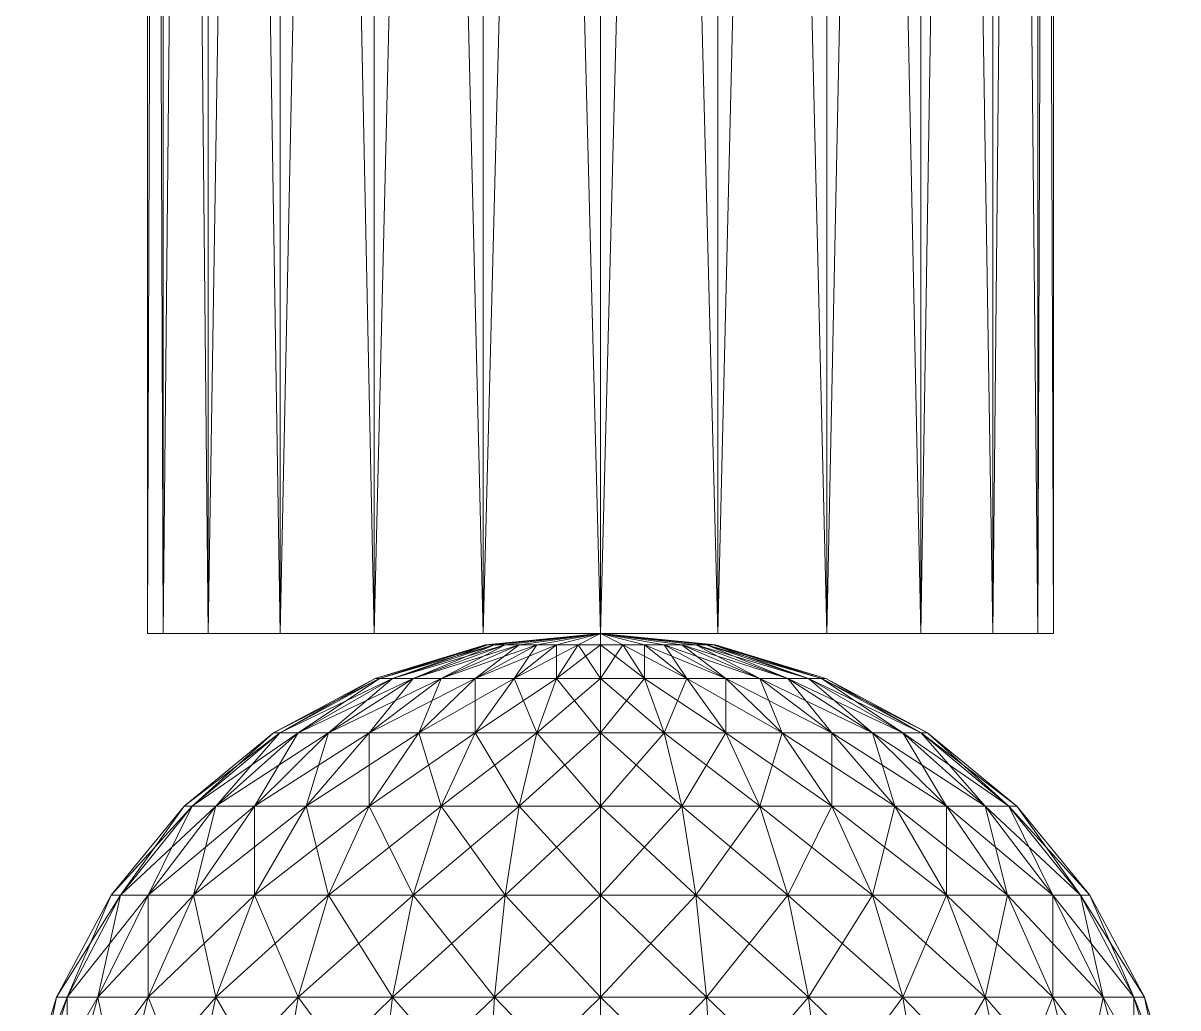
# Model space of a CAD drawing. Header units: metres. Extents: x -0.045 to 0.16, y -0.632 to 0.038.
# Drawn here: x -0.0383 to 0.0383, y -0.3623 to -0.2971 of the extents above; entities that cross this region are included whole.
import ezdxf

# ---------------------------------------------------------------- set-up
doc = ezdxf.new("R2010")
doc.units = ezdxf.units.M
doc.layers.get('0').update_dxf_attribs({"lineweight": 0, "plot": 0})

msp = doc.modelspace()

# ---------------------------------------------------------------- linework, layer by layer
for points in [[(-0.028978, -0.0375, -0.007765), (-0.03, -0.0375), (-0.028978, -0.3375, -0.007765)], [(-0.03, -0.0375), (-0.03, -0.3375), (-0.028978, -0.3375, -0.007765)], [(-0.03, -0.0375), (-0.028978, -0.0375, 0.007765), (-0.03, -0.3375)], [(-0.028978, -0.0375, 0.007765), (-0.028978, -0.3375, 0.007765), (-0.03, -0.3375)], [(-0.025981, -0.0375, -0.015), (-0.028978, -0.0375, -0.007765), (-0.025981, -0.3375, -0.015)], [(-0.028978, -0.0375, -0.007765), (-0.028978, -0.3375, -0.007765), (-0.025981, -0.3375, -0.015)], [(-0.028978, -0.0375, 0.007765), (-0.025981, -0.0375, 0.015), (-0.028978, -0.3375, 0.007765)], [(-0.025981, -0.0375, 0.015), (-0.025981, -0.3375, 0.015), (-0.028978, -0.3375, 0.007765)], [(-0.021213, -0.0375, -0.021213), (-0.025981, -0.0375, -0.015), (-0.021213, -0.3375, -0.021213)], [(-0.025981, -0.0375, -0.015), (-0.025981, -0.3375, -0.015), (-0.021213, -0.3375, -0.021213)], [(-0.025981, -0.0375, 0.015), (-0.021213, -0.0375, 0.021213), (-0.025981, -0.3375, 0.015)], [(-0.021213, -0.0375, 0.021213), (-0.021213, -0.3375, 0.021213), (-0.025981, -0.3375, 0.015)], [(-0.015, -0.0375, -0.025981), (-0.021213, -0.0375, -0.021213), (-0.015, -0.3375, -0.025981)], [(-0.021213, -0.0375, -0.021213), (-0.021213, -0.3375, -0.021213), (-0.015, -0.3375, -0.025981)], [(-0.021213, -0.0375, 0.021213), (-0.015, -0.0375, 0.025981), (-0.021213, -0.3375, 0.021213)], [(-0.015, -0.0375, 0.025981), (-0.015, -0.3375, 0.025981), (-0.021213, -0.3375, 0.021213)], [(-0.007765, -0.0375, -0.028978), (-0.015, -0.0375, -0.025981), (-0.007765, -0.3375, -0.028978)], [(-0.015, -0.0375, -0.025981), (-0.015, -0.3375, -0.025981), (-0.007765, -0.3375, -0.028978)], [(-0.015, -0.0375, 0.025981), (-0.007765, -0.0375, 0.028978), (-0.015, -0.3375, 0.025981)], [(-0.007765, -0.0375, 0.028978), (-0.007765, -0.3375, 0.028978), (-0.015, -0.3375, 0.025981)], [(0, -0.0375, -0.03), (-0.007765, -0.0375, -0.028978), (0, -0.3375, -0.03)], [(-0.007765, -0.0375, -0.028978), (-0.007765, -0.3375, -0.028978), (0, -0.3375, -0.03)], [(-0.007765, -0.0375, 0.028978), (0, -0.0375, 0.03), (-0.007765, -0.3375, 0.028978)], [(0, -0.0375, 0.03), (0, -0.3375, 0.03), (-0.007765, -0.3375, 0.028978)], [(0, -0.0375, 0.03), (0.007765, -0.0375, 0.028978), (0, -0.3375, 0.03)], [(0.007765, -0.0375, 0.028978), (0.007765, -0.3375, 0.028978), (0, -0.3375, 0.03)], [(0.007765, -0.0375, -0.028978), (0, -0.0375, -0.03), (0.007765, -0.3375, -0.028978)], [(0, -0.0375, -0.03), (0, -0.3375, -0.03), (0.007765, -0.3375, -0.028978)], [(0.007765, -0.0375, 0.028978), (0.015, -0.0375, 0.025981), (0.007765, -0.3375, 0.028978)], [(0.015, -0.0375, 0.025981), (0.015, -0.3375, 0.025981), (0.007765, -0.3375, 0.028978)], [(0.015, -0.0375, -0.025981), (0.007765, -0.0375, -0.028978), (0.015, -0.3375, -0.025981)], [(0.007765, -0.0375, -0.028978), (0.007765, -0.3375, -0.028978), (0.015, -0.3375, -0.025981)], [(0.015, -0.0375, 0.025981), (0.021213, -0.0375, 0.021213), (0.015, -0.3375, 0.025981)], [(0.021213, -0.0375, 0.021213), (0.021213, -0.3375, 0.021213), (0.015, -0.3375, 0.025981)], [(0.021213, -0.0375, -0.021213), (0.015, -0.0375, -0.025981), (0.021213, -0.3375, -0.021213)], [(0.015, -0.0375, -0.025981), (0.015, -0.3375, -0.025981), (0.021213, -0.3375, -0.021213)], [(0.021213, -0.0375, 0.021213), (0.025981, -0.0375, 0.015), (0.021213, -0.3375, 0.021213)], [(0.025981, -0.0375, 0.015), (0.025981, -0.3375, 0.015), (0.021213, -0.3375, 0.021213)], [(0.025981, -0.0375, -0.015), (0.021213, -0.0375, -0.021213), (0.025981, -0.3375, -0.015)], [(0.021213, -0.0375, -0.021213), (0.021213, -0.3375, -0.021213), (0.025981, -0.3375, -0.015)], [(0.025981, -0.0375, 0.015), (0.028978, -0.0375, 0.007765), (0.025981, -0.3375, 0.015)], [(0.028978, -0.0375, 0.007765), (0.028978, -0.3375, 0.007765), (0.025981, -0.3375, 0.015)], [(0.028978, -0.0375, -0.007765), (0.025981, -0.0375, -0.015), (0.028978, -0.3375, -0.007765)], [(0.025981, -0.0375, -0.015), (0.025981, -0.3375, -0.015), (0.028978, -0.3375, -0.007765)], [(0.028978, -0.0375, 0.007765), (0.03, -0.0375), (0.028978, -0.3375, 0.007765)], [(0.03, -0.0375), (0.03, -0.3375), (0.028978, -0.3375, 0.007765)], [(0.03, -0.0375), (0.028978, -0.0375, -0.007765), (0.03, -0.3375)], [(0.028978, -0.0375, -0.007765), (0.028978, -0.3375, -0.007765), (0.03, -0.3375)], [(0, -0.3375), (-0.03, -0.3375), (-0.028978, -0.3375, -0.007765)], [(0, -0.3375), (-0.028978, -0.3375, 0.007765), (-0.03, -0.3375)], [(0, -0.3375), (-0.028978, -0.3375, -0.007765), (-0.025981, -0.3375, -0.015)], [(0, -0.3375), (-0.025981, -0.3375, 0.015), (-0.028978, -0.3375, 0.007765)], [(0, -0.3375), (-0.025981, -0.3375, -0.015), (-0.021213, -0.3375, -0.021213)], [(0, -0.3375), (-0.021213, -0.3375, 0.021213), (-0.025981, -0.3375, 0.015)], [(0, -0.3375), (-0.021213, -0.3375, -0.021213), (-0.015, -0.3375, -0.025981)], [(0, -0.3375), (-0.015, -0.3375, 0.025981), (-0.021213, -0.3375, 0.021213)], [(0, -0.3375), (-0.015, -0.3375, -0.025981), (-0.007765, -0.3375, -0.028978)], [(0, -0.3375), (-0.007765, -0.3375, 0.028978), (-0.015, -0.3375, 0.025981)], [(0, -0.3375), (-0.007765, -0.3375, -0.028978), (0, -0.3375, -0.03)], [(0, -0.3375), (0, -0.3375, 0.03), (-0.007765, -0.3375, 0.028978)], [(0, -0.3375), (-0.007609, -0.338249), (-0.007462, -0.338249, 0.001484)], [(0, -0.3375), (0, -0.3375), (-0.007609, -0.338249)], [(0, -0.3375), (-0.007462, -0.338249, -0.001484), (-0.007609, -0.338249)], [(0, -0.3375), (-0.007462, -0.338249, 0.001484), (-0.007029, -0.338249, 0.002912)], [(0, -0.3375), (0, -0.3375), (-0.007462, -0.338249, 0.001484)], [(0, -0.3375), (0, -0.3375), (-0.007462, -0.338249, -0.001484)], [(0, -0.3375), (-0.007029, -0.338249, -0.002912), (-0.007462, -0.338249, -0.001484)], [(0, -0.3375), (-0.007029, -0.338249, 0.002912), (-0.006326, -0.338249, 0.004227)], [(0, -0.3375), (0, -0.3375), (-0.007029, -0.338249, 0.002912)], [(0, -0.3375), (0, -0.3375), (-0.007029, -0.338249, -0.002912)], [(0, -0.3375), (-0.006326, -0.338249, -0.004227), (-0.007029, -0.338249, -0.002912)], [(0, -0.3375), (-0.006326, -0.338249, 0.004227), (-0.00538, -0.338249, 0.00538)], [(0, -0.3375), (0, -0.3375), (-0.006326, -0.338249, 0.004227)], [(0, -0.3375), (0, -0.3375), (-0.006326, -0.338249, -0.004227)], [(0, -0.3375), (-0.00538, -0.338249, -0.00538), (-0.006326, -0.338249, -0.004227)], [(0, -0.3375), (-0.00538, -0.338249, 0.00538), (-0.004227, -0.338249, 0.006326)], [(0, -0.3375), (0, -0.3375), (-0.00538, -0.338249, 0.00538)], [(0, -0.3375), (0, -0.3375), (-0.00538, -0.338249, -0.00538)], [(0, -0.3375), (-0.004227, -0.338249, -0.006326), (-0.00538, -0.338249, -0.00538)], [(0, -0.3375), (-0.004227, -0.338249, 0.006326), (-0.002912, -0.338249, 0.007029)], [(0, -0.3375), (0, -0.3375), (-0.004227, -0.338249, 0.006326)], [(0, -0.3375), (0, -0.3375), (-0.004227, -0.338249, -0.006326)], [(0, -0.3375), (-0.002912, -0.338249, -0.007029), (-0.004227, -0.338249, -0.006326)], [(0, -0.3375), (-0.002912, -0.338249, 0.007029), (-0.001484, -0.338249, 0.007462)], [(0, -0.3375), (0, -0.3375), (-0.002912, -0.338249, 0.007029)], [(0, -0.3375), (0, -0.3375), (-0.002912, -0.338249, -0.007029)], [(0, -0.3375), (-0.001484, -0.338249, -0.007462), (-0.002912, -0.338249, -0.007029)], [(0, -0.3375), (-0.001484, -0.338249, 0.007462), (0, -0.338249, 0.007609)], [(0, -0.3375), (0, -0.3375), (-0.001484, -0.338249, 0.007462)], [(0, -0.3375), (0, -0.3375), (-0.001484, -0.338249, -0.007462)], [(0, -0.3375), (0, -0.338249, -0.007609), (-0.001484, -0.338249, -0.007462)], [(0, -0.3375), (0.007765, -0.3375, 0.028978), (0, -0.3375, 0.03)], [(0, -0.3375), (0.015, -0.3375, 0.025981), (0.007765, -0.3375, 0.028978)], [(0, -0.3375), (0.021213, -0.3375, 0.021213), (0.015, -0.3375, 0.025981)], [(0, -0.3375), (0.025981, -0.3375, 0.015), (0.021213, -0.3375, 0.021213)], [(0, -0.3375), (0.028978, -0.3375, 0.007765), (0.025981, -0.3375, 0.015)], [(0, -0.3375), (0.03, -0.3375), (0.028978, -0.3375, 0.007765)], [(0, -0.3375), (0.028978, -0.3375, -0.007765), (0.03, -0.3375)], [(0, -0.3375), (0.025981, -0.3375, -0.015), (0.028978, -0.3375, -0.007765)], [(0, -0.3375), (0.021213, -0.3375, -0.021213), (0.025981, -0.3375, -0.015)], [(0, -0.3375), (0.015, -0.3375, -0.025981), (0.021213, -0.3375, -0.021213)], [(0, -0.3375), (0.007765, -0.3375, -0.028978), (0.015, -0.3375, -0.025981)], [(0, -0.3375), (0, -0.3375, -0.03), (0.007765, -0.3375, -0.028978)], [(0, -0.3375), (0, -0.3375), (0.007609, -0.338249)], [(0, -0.3375), (0.007462, -0.338249, 0.001484), (0.007609, -0.338249)], [(0, -0.3375), (0, -0.3375), (0.007462, -0.338249, 0.001484)], [(0, -0.3375), (0.007029, -0.338249, 0.002912), (0.007462, -0.338249, 0.001484)], [(0, -0.3375), (0, -0.3375), (0.007029, -0.338249, 0.002912)], [(0, -0.3375), (0.006326, -0.338249, 0.004227), (0.007029, -0.338249, 0.002912)], [(0, -0.3375), (0, -0.3375), (0.006326, -0.338249, 0.004227)], [(0, -0.3375), (0.00538, -0.338249, 0.00538), (0.006326, -0.338249, 0.004227)], [(0, -0.3375), (0, -0.3375), (0.00538, -0.338249, 0.00538)], [(0, -0.3375), (0.004227, -0.338249, 0.006326), (0.00538, -0.338249, 0.00538)], [(0, -0.3375), (0, -0.3375), (0.004227, -0.338249, 0.006326)], [(0, -0.3375), (0.002912, -0.338249, 0.007029), (0.004227, -0.338249, 0.006326)], [(0, -0.3375), (0, -0.3375), (0.002912, -0.338249, 0.007029)], [(0, -0.3375), (0.001484, -0.338249, 0.007462), (0.002912, -0.338249, 0.007029)], [(0, -0.3375), (0, -0.3375), (0.001484, -0.338249, 0.007462)], [(0, -0.3375), (0, -0.338249, 0.007609), (0.001484, -0.338249, 0.007462)], [(0, -0.3375), (0, -0.3375), (0, -0.338249, 0.007609)], [(0, -0.3375), (0, -0.3375), (0, -0.338249, -0.007609)], [(0, -0.3375), (0.001484, -0.338249, -0.007462), (0, -0.338249, -0.007609)], [(0, -0.3375), (0, -0.3375), (0.001484, -0.338249, -0.007462)], [(0, -0.3375), (0.002912, -0.338249, -0.007029), (0.001484, -0.338249, -0.007462)], [(0, -0.3375), (0, -0.3375), (0.002912, -0.338249, -0.007029)], [(0, -0.3375), (0.004227, -0.338249, -0.006326), (0.002912, -0.338249, -0.007029)], [(0, -0.3375), (0, -0.3375), (0.004227, -0.338249, -0.006326)], [(0, -0.3375), (0.00538, -0.338249, -0.00538), (0.004227, -0.338249, -0.006326)], [(0, -0.3375), (0, -0.3375), (0.00538, -0.338249, -0.00538)], [(0, -0.3375), (0.006326, -0.338249, -0.004227), (0.00538, -0.338249, -0.00538)], [(0, -0.3375), (0, -0.3375), (0.006326, -0.338249, -0.004227)], [(0, -0.3375), (0.007029, -0.338249, -0.002912), (0.006326, -0.338249, -0.004227)], [(0, -0.3375), (0, -0.3375), (0.007029, -0.338249, -0.002912)], [(0, -0.3375), (0.007462, -0.338249, -0.001484), (0.007029, -0.338249, -0.002912)], [(0, -0.3375), (0, -0.3375), (0.007462, -0.338249, -0.001484)], [(0, -0.3375), (0.007609, -0.338249), (0.007462, -0.338249, -0.001484)], [(-0.007609, -0.338249), (-0.014925, -0.340469), (-0.014638, -0.340469, 0.002912)], [(-0.007609, -0.338249), (-0.007462, -0.338249, -0.001484), (-0.014925, -0.340469)], [(-0.007462, -0.338249, -0.001484), (-0.014638, -0.340469, -0.002912), (-0.014925, -0.340469)], [(-0.007462, -0.338249, 0.001484), (-0.014638, -0.340469, 0.002912), (-0.013789, -0.340469, 0.005711)], [(-0.007462, -0.338249, 0.001484), (-0.007609, -0.338249), (-0.014638, -0.340469, 0.002912)], [(-0.007462, -0.338249, -0.001484), (-0.007029, -0.338249, -0.002912), (-0.014638, -0.340469, -0.002912)], [(-0.007029, -0.338249, -0.002912), (-0.013789, -0.340469, -0.005711), (-0.014638, -0.340469, -0.002912)], [(-0.007029, -0.338249, 0.002912), (-0.013789, -0.340469, 0.005711), (-0.012409, -0.340469, 0.008292)], [(-0.007029, -0.338249, 0.002912), (-0.007462, -0.338249, 0.001484), (-0.013789, -0.340469, 0.005711)], [(-0.007029, -0.338249, -0.002912), (-0.006326, -0.338249, -0.004227), (-0.013789, -0.340469, -0.005711)], [(-0.006326, -0.338249, -0.004227), (-0.012409, -0.340469, -0.008292), (-0.013789, -0.340469, -0.005711)], [(-0.006326, -0.338249, 0.004227), (-0.012409, -0.340469, 0.008292), (-0.010553, -0.340469, 0.010553)], [(-0.006326, -0.338249, 0.004227), (-0.007029, -0.338249, 0.002912), (-0.012409, -0.340469, 0.008292)], [(-0.006326, -0.338249, -0.004227), (-0.00538, -0.338249, -0.00538), (-0.012409, -0.340469, -0.008292)], [(-0.00538, -0.338249, -0.00538), (-0.010553, -0.340469, -0.010553), (-0.012409, -0.340469, -0.008292)], [(-0.00538, -0.338249, 0.00538), (-0.010553, -0.340469, 0.010553), (-0.008292, -0.340469, 0.012409)], [(-0.00538, -0.338249, 0.00538), (-0.006326, -0.338249, 0.004227), (-0.010553, -0.340469, 0.010553)], [(-0.00538, -0.338249, -0.00538), (-0.004227, -0.338249, -0.006326), (-0.010553, -0.340469, -0.010553)], [(-0.004227, -0.338249, -0.006326), (-0.008292, -0.340469, -0.012409), (-0.010553, -0.340469, -0.010553)], [(-0.004227, -0.338249, 0.006326), (-0.008292, -0.340469, 0.012409), (-0.005711, -0.340469, 0.013789)], [(-0.004227, -0.338249, 0.006326), (-0.00538, -0.338249, 0.00538), (-0.008292, -0.340469, 0.012409)], [(-0.004227, -0.338249, -0.006326), (-0.002912, -0.338249, -0.007029), (-0.008292, -0.340469, -0.012409)], [(-0.002912, -0.338249, -0.007029), (-0.005711, -0.340469, -0.013789), (-0.008292, -0.340469, -0.012409)], [(-0.002912, -0.338249, 0.007029), (-0.005711, -0.340469, 0.013789), (-0.002912, -0.340469, 0.014638)], [(-0.002912, -0.338249, 0.007029), (-0.004227, -0.338249, 0.006326), (-0.005711, -0.340469, 0.013789)], [(-0.002912, -0.338249, -0.007029), (-0.001484, -0.338249, -0.007462), (-0.005711, -0.340469, -0.013789)], [(-0.001484, -0.338249, -0.007462), (-0.002912, -0.340469, -0.014638), (-0.005711, -0.340469, -0.013789)], [(-0.001484, -0.338249, 0.007462), (-0.002912, -0.340469, 0.014638), (0, -0.340469, 0.014925)], [(-0.001484, -0.338249, 0.007462), (-0.002912, -0.338249, 0.007029), (-0.002912, -0.340469, 0.014638)], [(-0.001484, -0.338249, -0.007462), (0, -0.338249, -0.007609), (-0.002912, -0.340469, -0.014638)], [(0, -0.338249, -0.007609), (0, -0.340469, -0.014925), (-0.002912, -0.340469, -0.014638)], [(0, -0.338249, 0.007609), (-0.001484, -0.338249, 0.007462), (0, -0.340469, 0.014925)], [(0.001484, -0.338249, 0.007462), (0, -0.338249, 0.007609), (0.002912, -0.340469, 0.014638)], [(0, -0.338249, 0.007609), (0, -0.340469, 0.014925), (0.002912, -0.340469, 0.014638)], [(0, -0.338249, -0.007609), (0.001484, -0.338249, -0.007462), (0, -0.340469, -0.014925)], [(0.001484, -0.338249, -0.007462), (0.002912, -0.340469, -0.014638), (0, -0.340469, -0.014925)], [(0.002912, -0.338249, 0.007029), (0.001484, -0.338249, 0.007462), (0.005711, -0.340469, 0.013789)], [(0.001484, -0.338249, 0.007462), (0.002912, -0.340469, 0.014638), (0.005711, -0.340469, 0.013789)], [(0.001484, -0.338249, -0.007462), (0.002912, -0.338249, -0.007029), (0.002912, -0.340469, -0.014638)], [(0.004227, -0.338249, 0.006326), (0.002912, -0.338249, 0.007029), (0.008292, -0.340469, 0.012409)], [(0.002912, -0.338249, 0.007029), (0.005711, -0.340469, 0.013789), (0.008292, -0.340469, 0.012409)], [(0.002912, -0.338249, -0.007029), (0.005711, -0.340469, -0.013789), (0.002912, -0.340469, -0.014638)], [(0.002912, -0.338249, -0.007029), (0.004227, -0.338249, -0.006326), (0.005711, -0.340469, -0.013789)], [(0.00538, -0.338249, 0.00538), (0.004227, -0.338249, 0.006326), (0.010553, -0.340469, 0.010553)], [(0.004227, -0.338249, 0.006326), (0.008292, -0.340469, 0.012409), (0.010553, -0.340469, 0.010553)], [(0.004227, -0.338249, -0.006326), (0.008292, -0.340469, -0.012409), (0.005711, -0.340469, -0.013789)], [(0.004227, -0.338249, -0.006326), (0.00538, -0.338249, -0.00538), (0.008292, -0.340469, -0.012409)], [(0.006326, -0.338249, 0.004227), (0.00538, -0.338249, 0.00538), (0.012409, -0.340469, 0.008292)], [(0.00538, -0.338249, 0.00538), (0.010553, -0.340469, 0.010553), (0.012409, -0.340469, 0.008292)], [(0.00538, -0.338249, -0.00538), (0.010553, -0.340469, -0.010553), (0.008292, -0.340469, -0.012409)], [(0.00538, -0.338249, -0.00538), (0.006326, -0.338249, -0.004227), (0.010553, -0.340469, -0.010553)], [(0.007029, -0.338249, 0.002912), (0.006326, -0.338249, 0.004227), (0.013789, -0.340469, 0.005711)], [(0.006326, -0.338249, 0.004227), (0.012409, -0.340469, 0.008292), (0.013789, -0.340469, 0.005711)], [(0.006326, -0.338249, -0.004227), (0.012409, -0.340469, -0.008292), (0.010553, -0.340469, -0.010553)], [(0.006326, -0.338249, -0.004227), (0.007029, -0.338249, -0.002912), (0.012409, -0.340469, -0.008292)], [(0.007462, -0.338249, 0.001484), (0.007029, -0.338249, 0.002912), (0.014638, -0.340469, 0.002912)], [(0.007029, -0.338249, 0.002912), (0.013789, -0.340469, 0.005711), (0.014638, -0.340469, 0.002912)], [(0.007029, -0.338249, -0.002912), (0.013789, -0.340469, -0.005711), (0.012409, -0.340469, -0.008292)], [(0.007029, -0.338249, -0.002912), (0.007462, -0.338249, -0.001484), (0.013789, -0.340469, -0.005711)], [(0.007609, -0.338249), (0.007462, -0.338249, 0.001484), (0.014925, -0.340469)], [(0.007462, -0.338249, 0.001484), (0.014638, -0.340469, 0.002912), (0.014925, -0.340469)], [(0.007462, -0.338249, -0.001484), (0.014638, -0.340469, -0.002912), (0.013789, -0.340469, -0.005711)], [(0.007462, -0.338249, -0.001484), (0.007609, -0.338249), (0.014638, -0.340469, -0.002912)], [(0.007609, -0.338249), (0.014925, -0.340469), (0.014638, -0.340469, -0.002912)], [(-0.014925, -0.340469), (-0.021667, -0.344073), (-0.021251, -0.344073, 0.004227)], [(-0.014925, -0.340469), (-0.014638, -0.340469, -0.002912), (-0.021667, -0.344073)], [(-0.014638, -0.340469, -0.002912), (-0.021251, -0.344073, -0.004227), (-0.021667, -0.344073)], [(-0.014638, -0.340469, 0.002912), (-0.021251, -0.344073, 0.004227), (-0.020018, -0.344073, 0.008292)], [(-0.014638, -0.340469, 0.002912), (-0.014925, -0.340469), (-0.021251, -0.344073, 0.004227)], [(-0.014638, -0.340469, -0.002912), (-0.013789, -0.340469, -0.005711), (-0.021251, -0.344073, -0.004227)], [(-0.013789, -0.340469, -0.005711), (-0.020018, -0.344073, -0.008292), (-0.021251, -0.344073, -0.004227)], [(-0.013789, -0.340469, 0.005711), (-0.020018, -0.344073, 0.008292), (-0.018016, -0.344073, 0.012038)], [(-0.013789, -0.340469, 0.005711), (-0.014638, -0.340469, 0.002912), (-0.020018, -0.344073, 0.008292)], [(-0.013789, -0.340469, -0.005711), (-0.012409, -0.340469, -0.008292), (-0.020018, -0.344073, -0.008292)], [(-0.012409, -0.340469, -0.008292), (-0.018016, -0.344073, -0.012038), (-0.020018, -0.344073, -0.008292)], [(-0.012409, -0.340469, 0.008292), (-0.018016, -0.344073, 0.012038), (-0.015321, -0.344073, 0.015321)], [(-0.012409, -0.340469, 0.008292), (-0.013789, -0.340469, 0.005711), (-0.018016, -0.344073, 0.012038)], [(-0.012409, -0.340469, -0.008292), (-0.010553, -0.340469, -0.010553), (-0.018016, -0.344073, -0.012038)], [(-0.010553, -0.340469, -0.010553), (-0.015321, -0.344073, -0.015321), (-0.018016, -0.344073, -0.012038)], [(-0.010553, -0.340469, 0.010553), (-0.015321, -0.344073, 0.015321), (-0.012038, -0.344073, 0.018016)], [(-0.010553, -0.340469, 0.010553), (-0.012409, -0.340469, 0.008292), (-0.015321, -0.344073, 0.015321)], [(-0.010553, -0.340469, -0.010553), (-0.008292, -0.340469, -0.012409), (-0.015321, -0.344073, -0.015321)], [(-0.008292, -0.340469, -0.012409), (-0.012038, -0.344073, -0.018016), (-0.015321, -0.344073, -0.015321)], [(-0.008292, -0.340469, 0.012409), (-0.012038, -0.344073, 0.018016), (-0.008292, -0.344073, 0.020018)], [(-0.008292, -0.340469, 0.012409), (-0.010553, -0.340469, 0.010553), (-0.012038, -0.344073, 0.018016)], [(-0.008292, -0.340469, -0.012409), (-0.005711, -0.340469, -0.013789), (-0.012038, -0.344073, -0.018016)], [(-0.005711, -0.340469, -0.013789), (-0.008292, -0.344073, -0.020018), (-0.012038, -0.344073, -0.018016)], [(-0.005711, -0.340469, 0.013789), (-0.008292, -0.344073, 0.020018), (-0.004227, -0.344073, 0.021251)], [(-0.005711, -0.340469, 0.013789), (-0.008292, -0.340469, 0.012409), (-0.008292, -0.344073, 0.020018)], [(-0.005711, -0.340469, -0.013789), (-0.002912, -0.340469, -0.014638), (-0.008292, -0.344073, -0.020018)], [(-0.002912, -0.340469, -0.014638), (-0.004227, -0.344073, -0.021251), (-0.008292, -0.344073, -0.020018)], [(-0.002912, -0.340469, 0.014638), (-0.005711, -0.340469, 0.013789), (-0.004227, -0.344073, 0.021251)], [(-0.002912, -0.340469, 0.014638), (-0.004227, -0.344073, 0.021251), (0, -0.344073, 0.021667)], [(-0.002912, -0.340469, -0.014638), (0, -0.340469, -0.014925), (-0.004227, -0.344073, -0.021251)], [(0, -0.340469, -0.014925), (0, -0.344073, -0.021667), (-0.004227, -0.344073, -0.021251)], [(0, -0.340469, 0.014925), (-0.002912, -0.340469, 0.014638), (0, -0.344073, 0.021667)], [(0.002912, -0.340469, 0.014638), (0, -0.340469, 0.014925), (0.004227, -0.344073, 0.021251)], [(0, -0.340469, 0.014925), (0, -0.344073, 0.021667), (0.004227, -0.344073, 0.021251)], [(0, -0.340469, -0.014925), (0.002912, -0.340469, -0.014638), (0, -0.344073, -0.021667)], [(0.002912, -0.340469, -0.014638), (0.004227, -0.344073, -0.021251), (0, -0.344073, -0.021667)], [(0.005711, -0.340469, 0.013789), (0.002912, -0.340469, 0.014638), (0.008292, -0.344073, 0.020018)], [(0.002912, -0.340469, 0.014638), (0.004227, -0.344073, 0.021251), (0.008292, -0.344073, 0.020018)], [(0.002912, -0.340469, -0.014638), (0.005711, -0.340469, -0.013789), (0.004227, -0.344073, -0.021251)], [(0.005711, -0.340469, -0.013789), (0.008292, -0.344073, -0.020018), (0.004227, -0.344073, -0.021251)], [(0.008292, -0.340469, 0.012409), (0.005711, -0.340469, 0.013789), (0.012038, -0.344073, 0.018016)], [(0.005711, -0.340469, 0.013789), (0.008292, -0.344073, 0.020018), (0.012038, -0.344073, 0.018016)], [(0.005711, -0.340469, -0.013789), (0.008292, -0.340469, -0.012409), (0.008292, -0.344073, -0.020018)], [(0.010553, -0.340469, 0.010553), (0.008292, -0.340469, 0.012409), (0.015321, -0.344073, 0.015321)], [(0.008292, -0.340469, 0.012409), (0.012038, -0.344073, 0.018016), (0.015321, -0.344073, 0.015321)], [(0.008292, -0.340469, -0.012409), (0.012038, -0.344073, -0.018016), (0.008292, -0.344073, -0.020018)], [(0.008292, -0.340469, -0.012409), (0.010553, -0.340469, -0.010553), (0.012038, -0.344073, -0.018016)], [(0.012409, -0.340469, 0.008292), (0.010553, -0.340469, 0.010553), (0.018016, -0.344073, 0.012038)], [(0.010553, -0.340469, 0.010553), (0.015321, -0.344073, 0.015321), (0.018016, -0.344073, 0.012038)], [(0.010553, -0.340469, -0.010553), (0.015321, -0.344073, -0.015321), (0.012038, -0.344073, -0.018016)], [(0.010553, -0.340469, -0.010553), (0.012409, -0.340469, -0.008292), (0.015321, -0.344073, -0.015321)], [(0.013789, -0.340469, 0.005711), (0.012409, -0.340469, 0.008292), (0.020018, -0.344073, 0.008292)], [(0.012409, -0.340469, 0.008292), (0.018016, -0.344073, 0.012038), (0.020018, -0.344073, 0.008292)], [(0.012409, -0.340469, -0.008292), (0.018016, -0.344073, -0.012038), (0.015321, -0.344073, -0.015321)], [(0.012409, -0.340469, -0.008292), (0.013789, -0.340469, -0.005711), (0.018016, -0.344073, -0.012038)], [(0.014638, -0.340469, 0.002912), (0.013789, -0.340469, 0.005711), (0.021251, -0.344073, 0.004227)], [(0.013789, -0.340469, 0.005711), (0.020018, -0.344073, 0.008292), (0.021251, -0.344073, 0.004227)], [(0.013789, -0.340469, -0.005711), (0.020018, -0.344073, -0.008292), (0.018016, -0.344073, -0.012038)], [(0.013789, -0.340469, -0.005711), (0.014638, -0.340469, -0.002912), (0.020018, -0.344073, -0.008292)], [(0.014925, -0.340469), (0.014638, -0.340469, 0.002912), (0.021667, -0.344073)], [(0.014638, -0.340469, 0.002912), (0.021251, -0.344073, 0.004227), (0.021667, -0.344073)], [(0.014638, -0.340469, -0.002912), (0.021251, -0.344073, -0.004227), (0.020018, -0.344073, -0.008292)], [(0.014638, -0.340469, -0.002912), (0.014925, -0.340469), (0.021251, -0.344073, -0.004227)], [(0.014925, -0.340469), (0.021667, -0.344073), (0.021251, -0.344073, -0.004227)], [(-0.021667, -0.344073), (-0.027577, -0.348923), (-0.027047, -0.348923, 0.00538)], [(-0.021667, -0.344073), (-0.021251, -0.344073, -0.004227), (-0.027577, -0.348923)], [(-0.021251, -0.344073, -0.004227), (-0.027047, -0.348923, -0.00538), (-0.027577, -0.348923)], [(-0.021251, -0.344073, 0.004227), (-0.027047, -0.348923, 0.00538), (-0.025478, -0.348923, 0.010553)], [(-0.021251, -0.344073, 0.004227), (-0.021667, -0.344073), (-0.027047, -0.348923, 0.00538)], [(-0.021251, -0.344073, -0.004227), (-0.020018, -0.344073, -0.008292), (-0.027047, -0.348923, -0.00538)], [(-0.020018, -0.344073, -0.008292), (-0.025478, -0.348923, -0.010553), (-0.027047, -0.348923, -0.00538)], [(-0.020018, -0.344073, 0.008292), (-0.025478, -0.348923, 0.010553), (-0.02293, -0.348923, 0.015321)], [(-0.020018, -0.344073, 0.008292), (-0.021251, -0.344073, 0.004227), (-0.025478, -0.348923, 0.010553)], [(-0.020018, -0.344073, -0.008292), (-0.018016, -0.344073, -0.012038), (-0.025478, -0.348923, -0.010553)], [(-0.018016, -0.344073, -0.012038), (-0.02293, -0.348923, -0.015321), (-0.025478, -0.348923, -0.010553)], [(-0.018016, -0.344073, 0.012038), (-0.02293, -0.348923, 0.015321), (-0.0195, -0.348923, 0.0195)], [(-0.018016, -0.344073, 0.012038), (-0.020018, -0.344073, 0.008292), (-0.02293, -0.348923, 0.015321)], [(-0.018016, -0.344073, -0.012038), (-0.015321, -0.344073, -0.015321), (-0.02293, -0.348923, -0.015321)], [(-0.015321, -0.344073, -0.015321), (-0.0195, -0.348923, -0.0195), (-0.02293, -0.348923, -0.015321)], [(-0.015321, -0.344073, 0.015321), (-0.0195, -0.348923, 0.0195), (-0.015321, -0.348923, 0.02293)], [(-0.015321, -0.344073, 0.015321), (-0.018016, -0.344073, 0.012038), (-0.0195, -0.348923, 0.0195)], [(-0.015321, -0.344073, -0.015321), (-0.012038, -0.344073, -0.018016), (-0.0195, -0.348923, -0.0195)], [(-0.012038, -0.344073, -0.018016), (-0.015321, -0.348923, -0.02293), (-0.0195, -0.348923, -0.0195)], [(-0.012038, -0.344073, 0.018016), (-0.015321, -0.348923, 0.02293), (-0.010553, -0.348923, 0.025478)], [(-0.012038, -0.344073, 0.018016), (-0.015321, -0.344073, 0.015321), (-0.015321, -0.348923, 0.02293)], [(-0.012038, -0.344073, -0.018016), (-0.008292, -0.344073, -0.020018), (-0.015321, -0.348923, -0.02293)], [(-0.008292, -0.344073, -0.020018), (-0.010553, -0.348923, -0.025478), (-0.015321, -0.348923, -0.02293)], [(-0.008292, -0.344073, 0.020018), (-0.012038, -0.344073, 0.018016), (-0.010553, -0.348923, 0.025478)], [(-0.008292, -0.344073, 0.020018), (-0.010553, -0.348923, 0.025478), (-0.00538, -0.348923, 0.027047)], [(-0.008292, -0.344073, -0.020018), (-0.004227, -0.344073, -0.021251), (-0.010553, -0.348923, -0.025478)], [(-0.004227, -0.344073, -0.021251), (-0.00538, -0.348923, -0.027047), (-0.010553, -0.348923, -0.025478)], [(-0.004227, -0.344073, 0.021251), (-0.008292, -0.344073, 0.020018), (-0.00538, -0.348923, 0.027047)], [(-0.004227, -0.344073, 0.021251), (-0.00538, -0.348923, 0.027047), (0, -0.348923, 0.027577)], [(-0.004227, -0.344073, -0.021251), (0, -0.344073, -0.021667), (-0.00538, -0.348923, -0.027047)], [(0, -0.344073, -0.021667), (0, -0.348923, -0.027577), (-0.00538, -0.348923, -0.027047)], [(0, -0.344073, 0.021667), (-0.004227, -0.344073, 0.021251), (0, -0.348923, 0.027577)], [(0.004227, -0.344073, 0.021251), (0, -0.344073, 0.021667), (0.00538, -0.348923, 0.027047)], [(0, -0.344073, 0.021667), (0, -0.348923, 0.027577), (0.00538, -0.348923, 0.027047)], [(0, -0.344073, -0.021667), (0.004227, -0.344073, -0.021251), (0, -0.348923, -0.027577)], [(0.004227, -0.344073, -0.021251), (0.00538, -0.348923, -0.027047), (0, -0.348923, -0.027577)], [(0.008292, -0.344073, 0.020018), (0.004227, -0.344073, 0.021251), (0.010553, -0.348923, 0.025478)], [(0.004227, -0.344073, 0.021251), (0.00538, -0.348923, 0.027047), (0.010553, -0.348923, 0.025478)], [(0.004227, -0.344073, -0.021251), (0.008292, -0.344073, -0.020018), (0.00538, -0.348923, -0.027047)], [(0.008292, -0.344073, -0.020018), (0.010553, -0.348923, -0.025478), (0.00538, -0.348923, -0.027047)], [(0.012038, -0.344073, 0.018016), (0.008292, -0.344073, 0.020018), (0.015321, -0.348923, 0.02293)], [(0.008292, -0.344073, 0.020018), (0.010553, -0.348923, 0.025478), (0.015321, -0.348923, 0.02293)], [(0.008292, -0.344073, -0.020018), (0.012038, -0.344073, -0.018016), (0.010553, -0.348923, -0.025478)], [(0.012038, -0.344073, -0.018016), (0.015321, -0.348923, -0.02293), (0.010553, -0.348923, -0.025478)], [(0.015321, -0.344073, 0.015321), (0.012038, -0.344073, 0.018016), (0.0195, -0.348923, 0.0195)], [(0.012038, -0.344073, 0.018016), (0.015321, -0.348923, 0.02293), (0.0195, -0.348923, 0.0195)], [(0.012038, -0.344073, -0.018016), (0.015321, -0.344073, -0.015321), (0.015321, -0.348923, -0.02293)], [(0.018016, -0.344073, 0.012038), (0.015321, -0.344073, 0.015321), (0.02293, -0.348923, 0.015321)], [(0.015321, -0.344073, 0.015321), (0.0195, -0.348923, 0.0195), (0.02293, -0.348923, 0.015321)], [(0.015321, -0.344073, -0.015321), (0.0195, -0.348923, -0.0195), (0.015321, -0.348923, -0.02293)], [(0.015321, -0.344073, -0.015321), (0.018016, -0.344073, -0.012038), (0.0195, -0.348923, -0.0195)], [(0.020018, -0.344073, 0.008292), (0.018016, -0.344073, 0.012038), (0.025478, -0.348923, 0.010553)], [(0.018016, -0.344073, 0.012038), (0.02293, -0.348923, 0.015321), (0.025478, -0.348923, 0.010553)], [(0.018016, -0.344073, -0.012038), (0.02293, -0.348923, -0.015321), (0.0195, -0.348923, -0.0195)], [(0.018016, -0.344073, -0.012038), (0.020018, -0.344073, -0.008292), (0.02293, -0.348923, -0.015321)], [(0.021251, -0.344073, 0.004227), (0.020018, -0.344073, 0.008292), (0.027047, -0.348923, 0.00538)], [(0.020018, -0.344073, 0.008292), (0.025478, -0.348923, 0.010553), (0.027047, -0.348923, 0.00538)], [(0.020018, -0.344073, -0.008292), (0.025478, -0.348923, -0.010553), (0.02293, -0.348923, -0.015321)], [(0.020018, -0.344073, -0.008292), (0.021251, -0.344073, -0.004227), (0.025478, -0.348923, -0.010553)], [(0.021667, -0.344073), (0.021251, -0.344073, 0.004227), (0.027577, -0.348923)], [(0.021251, -0.344073, 0.004227), (0.027047, -0.348923, 0.00538), (0.027577, -0.348923)], [(0.021251, -0.344073, -0.004227), (0.027047, -0.348923, -0.00538), (0.025478, -0.348923, -0.010553)], [(0.021251, -0.344073, -0.004227), (0.021667, -0.344073), (0.027047, -0.348923, -0.00538)], [(0.021667, -0.344073), (0.027577, -0.348923), (0.027047, -0.348923, -0.00538)], [(-0.027577, -0.348923), (-0.032427, -0.354833), (-0.031804, -0.354833, 0.006326)], [(-0.027577, -0.348923), (-0.027047, -0.348923, -0.00538), (-0.032427, -0.354833)], [(-0.027047, -0.348923, -0.00538), (-0.031804, -0.354833, -0.006326), (-0.032427, -0.354833)], [(-0.027047, -0.348923, 0.00538), (-0.031804, -0.354833, 0.006326), (-0.029959, -0.354833, 0.012409)], [(-0.027047, -0.348923, 0.00538), (-0.027577, -0.348923), (-0.031804, -0.354833, 0.006326)], [(-0.027047, -0.348923, -0.00538), (-0.025478, -0.348923, -0.010553), (-0.031804, -0.354833, -0.006326)], [(-0.025478, -0.348923, -0.010553), (-0.029959, -0.354833, -0.012409), (-0.031804, -0.354833, -0.006326)], [(-0.025478, -0.348923, 0.010553), (-0.029959, -0.354833, 0.012409), (-0.026962, -0.354833, 0.018016)], [(-0.025478, -0.348923, 0.010553), (-0.027047, -0.348923, 0.00538), (-0.029959, -0.354833, 0.012409)], [(-0.025478, -0.348923, -0.010553), (-0.02293, -0.348923, -0.015321), (-0.029959, -0.354833, -0.012409)], [(-0.02293, -0.348923, -0.015321), (-0.026962, -0.354833, -0.018016), (-0.029959, -0.354833, -0.012409)], [(-0.02293, -0.348923, 0.015321), (-0.026962, -0.354833, 0.018016), (-0.02293, -0.354833, 0.02293)], [(-0.02293, -0.348923, 0.015321), (-0.025478, -0.348923, 0.010553), (-0.026962, -0.354833, 0.018016)], [(-0.02293, -0.348923, -0.015321), (-0.0195, -0.348923, -0.0195), (-0.026962, -0.354833, -0.018016)], [(-0.0195, -0.348923, -0.0195), (-0.02293, -0.354833, -0.02293), (-0.026962, -0.354833, -0.018016)], [(-0.0195, -0.348923, 0.0195), (-0.02293, -0.354833, 0.02293), (-0.018016, -0.354833, 0.026962)], [(-0.0195, -0.348923, 0.0195), (-0.02293, -0.348923, 0.015321), (-0.02293, -0.354833, 0.02293)], [(-0.0195, -0.348923, -0.0195), (-0.015321, -0.348923, -0.02293), (-0.02293, -0.354833, -0.02293)], [(-0.015321, -0.348923, -0.02293), (-0.018016, -0.354833, -0.026962), (-0.02293, -0.354833, -0.02293)], [(-0.015321, -0.348923, 0.02293), (-0.0195, -0.348923, 0.0195), (-0.018016, -0.354833, 0.026962)], [(-0.015321, -0.348923, 0.02293), (-0.018016, -0.354833, 0.026962), (-0.012409, -0.354833, 0.029959)], [(-0.015321, -0.348923, -0.02293), (-0.010553, -0.348923, -0.025478), (-0.018016, -0.354833, -0.026962)], [(-0.010553, -0.348923, -0.025478), (-0.012409, -0.354833, -0.029959), (-0.018016, -0.354833, -0.026962)], [(-0.010553, -0.348923, 0.025478), (-0.015321, -0.348923, 0.02293), (-0.012409, -0.354833, 0.029959)], [(-0.010553, -0.348923, 0.025478), (-0.012409, -0.354833, 0.029959), (-0.006326, -0.354833, 0.031804)], [(-0.010553, -0.348923, -0.025478), (-0.00538, -0.348923, -0.027047), (-0.012409, -0.354833, -0.029959)], [(-0.00538, -0.348923, -0.027047), (-0.006326, -0.354833, -0.031804), (-0.012409, -0.354833, -0.029959)], [(-0.00538, -0.348923, 0.027047), (-0.010553, -0.348923, 0.025478), (-0.006326, -0.354833, 0.031804)], [(-0.00538, -0.348923, 0.027047), (-0.006326, -0.354833, 0.031804), (0, -0.354833, 0.032427)], [(-0.00538, -0.348923, -0.027047), (0, -0.348923, -0.027577), (-0.006326, -0.354833, -0.031804)], [(0, -0.348923, -0.027577), (0, -0.354833, -0.032427), (-0.006326, -0.354833, -0.031804)], [(0, -0.348923, 0.027577), (-0.00538, -0.348923, 0.027047), (0, -0.354833, 0.032427)], [(0.00538, -0.348923, 0.027047), (0, -0.348923, 0.027577), (0.006326, -0.354833, 0.031804)], [(0, -0.348923, 0.027577), (0, -0.354833, 0.032427), (0.006326, -0.354833, 0.031804)], [(0, -0.348923, -0.027577), (0.00538, -0.348923, -0.027047), (0, -0.354833, -0.032427)], [(0.00538, -0.348923, -0.027047), (0.006326, -0.354833, -0.031804), (0, -0.354833, -0.032427)], [(0.010553, -0.348923, 0.025478), (0.00538, -0.348923, 0.027047), (0.012409, -0.354833, 0.029959)], [(0.00538, -0.348923, 0.027047), (0.006326, -0.354833, 0.031804), (0.012409, -0.354833, 0.029959)], [(0.00538, -0.348923, -0.027047), (0.010553, -0.348923, -0.025478), (0.006326, -0.354833, -0.031804)], [(0.010553, -0.348923, -0.025478), (0.012409, -0.354833, -0.029959), (0.006326, -0.354833, -0.031804)], [(0.015321, -0.348923, 0.02293), (0.010553, -0.348923, 0.025478), (0.018016, -0.354833, 0.026962)], [(0.010553, -0.348923, 0.025478), (0.012409, -0.354833, 0.029959), (0.018016, -0.354833, 0.026962)], [(0.010553, -0.348923, -0.025478), (0.015321, -0.348923, -0.02293), (0.012409, -0.354833, -0.029959)], [(0.015321, -0.348923, -0.02293), (0.018016, -0.354833, -0.026962), (0.012409, -0.354833, -0.029959)], [(0.0195, -0.348923, 0.0195), (0.015321, -0.348923, 0.02293), (0.02293, -0.354833, 0.02293)], [(0.015321, -0.348923, 0.02293), (0.018016, -0.354833, 0.026962), (0.02293, -0.354833, 0.02293)], [(0.015321, -0.348923, -0.02293), (0.0195, -0.348923, -0.0195), (0.018016, -0.354833, -0.026962)], [(0.0195, -0.348923, -0.0195), (0.02293, -0.354833, -0.02293), (0.018016, -0.354833, -0.026962)], [(0.02293, -0.348923, 0.015321), (0.0195, -0.348923, 0.0195), (0.026962, -0.354833, 0.018016)], [(0.0195, -0.348923, 0.0195), (0.02293, -0.354833, 0.02293), (0.026962, -0.354833, 0.018016)], [(0.0195, -0.348923, -0.0195), (0.02293, -0.348923, -0.015321), (0.02293, -0.354833, -0.02293)], [(0.025478, -0.348923, 0.010553), (0.02293, -0.348923, 0.015321), (0.029959, -0.354833, 0.012409)], [(0.02293, -0.348923, 0.015321), (0.026962, -0.354833, 0.018016), (0.029959, -0.354833, 0.012409)], [(0.02293, -0.348923, -0.015321), (0.026962, -0.354833, -0.018016), (0.02293, -0.354833, -0.02293)], [(0.02293, -0.348923, -0.015321), (0.025478, -0.348923, -0.010553), (0.026962, -0.354833, -0.018016)], [(0.027047, -0.348923, 0.00538), (0.025478, -0.348923, 0.010553), (0.031804, -0.354833, 0.006326)], [(0.025478, -0.348923, 0.010553), (0.029959, -0.354833, 0.012409), (0.031804, -0.354833, 0.006326)], [(0.025478, -0.348923, -0.010553), (0.029959, -0.354833, -0.012409), (0.026962, -0.354833, -0.018016)], [(0.025478, -0.348923, -0.010553), (0.027047, -0.348923, -0.00538), (0.029959, -0.354833, -0.012409)], [(0.027577, -0.348923), (0.027047, -0.348923, 0.00538), (0.032427, -0.354833)], [(0.027047, -0.348923, 0.00538), (0.031804, -0.354833, 0.006326), (0.032427, -0.354833)], [(0.027047, -0.348923, -0.00538), (0.031804, -0.354833, -0.006326), (0.029959, -0.354833, -0.012409)], [(0.027047, -0.348923, -0.00538), (0.027577, -0.348923), (0.031804, -0.354833, -0.006326)], [(0.027577, -0.348923), (0.032427, -0.354833), (0.031804, -0.354833, -0.006326)], [(-0.032427, -0.354833), (-0.036031, -0.361575), (-0.035339, -0.361575, 0.007029)], [(-0.032427, -0.354833), (-0.031804, -0.354833, -0.006326), (-0.036031, -0.361575)], [(-0.031804, -0.354833, -0.006326), (-0.035339, -0.361575, -0.007029), (-0.036031, -0.361575)], [(-0.031804, -0.354833, 0.006326), (-0.035339, -0.361575, 0.007029), (-0.033289, -0.361575, 0.013789)], [(-0.031804, -0.354833, 0.006326), (-0.032427, -0.354833), (-0.035339, -0.361575, 0.007029)], [(-0.031804, -0.354833, -0.006326), (-0.029959, -0.354833, -0.012409), (-0.035339, -0.361575, -0.007029)], [(-0.029959, -0.354833, -0.012409), (-0.033289, -0.361575, -0.013789), (-0.035339, -0.361575, -0.007029)], [(-0.029959, -0.354833, 0.012409), (-0.033289, -0.361575, 0.013789), (-0.029959, -0.361575, 0.020018)], [(-0.029959, -0.354833, 0.012409), (-0.031804, -0.354833, 0.006326), (-0.033289, -0.361575, 0.013789)], [(-0.029959, -0.354833, -0.012409), (-0.026962, -0.354833, -0.018016), (-0.033289, -0.361575, -0.013789)], [(-0.026962, -0.354833, -0.018016), (-0.029959, -0.361575, -0.020018), (-0.033289, -0.361575, -0.013789)], [(-0.026962, -0.354833, 0.018016), (-0.029959, -0.361575, 0.020018), (-0.025478, -0.361575, 0.025478)], [(-0.026962, -0.354833, 0.018016), (-0.029959, -0.354833, 0.012409), (-0.029959, -0.361575, 0.020018)], [(-0.026962, -0.354833, -0.018016), (-0.02293, -0.354833, -0.02293), (-0.029959, -0.361575, -0.020018)], [(-0.02293, -0.354833, -0.02293), (-0.025478, -0.361575, -0.025478), (-0.029959, -0.361575, -0.020018)], [(-0.02293, -0.354833, 0.02293), (-0.026962, -0.354833, 0.018016), (-0.025478, -0.361575, 0.025478)], [(-0.02293, -0.354833, 0.02293), (-0.025478, -0.361575, 0.025478), (-0.020018, -0.361575, 0.029959)], [(-0.02293, -0.354833, -0.02293), (-0.018016, -0.354833, -0.026962), (-0.025478, -0.361575, -0.025478)], [(-0.018016, -0.354833, -0.026962), (-0.020018, -0.361575, -0.029959), (-0.025478, -0.361575, -0.025478)], [(-0.018016, -0.354833, 0.026962), (-0.02293, -0.354833, 0.02293), (-0.020018, -0.361575, 0.029959)], [(-0.018016, -0.354833, 0.026962), (-0.020018, -0.361575, 0.029959), (-0.013789, -0.361575, 0.033289)], [(-0.018016, -0.354833, -0.026962), (-0.012409, -0.354833, -0.029959), (-0.020018, -0.361575, -0.029959)], [(-0.012409, -0.354833, -0.029959), (-0.013789, -0.361575, -0.033289), (-0.020018, -0.361575, -0.029959)], [(-0.012409, -0.354833, 0.029959), (-0.018016, -0.354833, 0.026962), (-0.013789, -0.361575, 0.033289)], [(-0.012409, -0.354833, 0.029959), (-0.013789, -0.361575, 0.033289), (-0.007029, -0.361575, 0.035339)], [(-0.012409, -0.354833, -0.029959), (-0.006326, -0.354833, -0.031804), (-0.013789, -0.361575, -0.033289)], [(-0.006326, -0.354833, -0.031804), (-0.007029, -0.361575, -0.035339), (-0.013789, -0.361575, -0.033289)], [(-0.006326, -0.354833, 0.031804), (-0.012409, -0.354833, 0.029959), (-0.007029, -0.361575, 0.035339)], [(-0.006326, -0.354833, 0.031804), (-0.007029, -0.361575, 0.035339), (0, -0.361575, 0.036031)], [(-0.006326, -0.354833, -0.031804), (0, -0.354833, -0.032427), (-0.007029, -0.361575, -0.035339)], [(0, -0.354833, -0.032427), (0, -0.361575, -0.036031), (-0.007029, -0.361575, -0.035339)], [(0, -0.354833, 0.032427), (-0.006326, -0.354833, 0.031804), (0, -0.361575, 0.036031)], [(0.006326, -0.354833, 0.031804), (0, -0.354833, 0.032427), (0.007029, -0.361575, 0.035339)], [(0, -0.354833, 0.032427), (0, -0.361575, 0.036031), (0.007029, -0.361575, 0.035339)], [(0, -0.354833, -0.032427), (0.006326, -0.354833, -0.031804), (0, -0.361575, -0.036031)], [(0.006326, -0.354833, -0.031804), (0.007029, -0.361575, -0.035339), (0, -0.361575, -0.036031)], [(0.012409, -0.354833, 0.029959), (0.006326, -0.354833, 0.031804), (0.013789, -0.361575, 0.033289)], [(0.006326, -0.354833, 0.031804), (0.007029, -0.361575, 0.035339), (0.013789, -0.361575, 0.033289)], [(0.006326, -0.354833, -0.031804), (0.012409, -0.354833, -0.029959), (0.007029, -0.361575, -0.035339)], [(0.012409, -0.354833, -0.029959), (0.013789, -0.361575, -0.033289), (0.007029, -0.361575, -0.035339)], [(0.018016, -0.354833, 0.026962), (0.012409, -0.354833, 0.029959), (0.020018, -0.361575, 0.029959)], [(0.012409, -0.354833, 0.029959), (0.013789, -0.361575, 0.033289), (0.020018, -0.361575, 0.029959)], [(0.012409, -0.354833, -0.029959), (0.018016, -0.354833, -0.026962), (0.013789, -0.361575, -0.033289)], [(0.018016, -0.354833, -0.026962), (0.020018, -0.361575, -0.029959), (0.013789, -0.361575, -0.033289)], [(0.02293, -0.354833, 0.02293), (0.018016, -0.354833, 0.026962), (0.025478, -0.361575, 0.025478)], [(0.018016, -0.354833, 0.026962), (0.020018, -0.361575, 0.029959), (0.025478, -0.361575, 0.025478)], [(0.018016, -0.354833, -0.026962), (0.02293, -0.354833, -0.02293), (0.020018, -0.361575, -0.029959)], [(0.02293, -0.354833, -0.02293), (0.025478, -0.361575, -0.025478), (0.020018, -0.361575, -0.029959)], [(0.026962, -0.354833, 0.018016), (0.02293, -0.354833, 0.02293), (0.029959, -0.361575, 0.020018)], [(0.02293, -0.354833, 0.02293), (0.025478, -0.361575, 0.025478), (0.029959, -0.361575, 0.020018)], [(0.02293, -0.354833, -0.02293), (0.026962, -0.354833, -0.018016), (0.025478, -0.361575, -0.025478)], [(0.026962, -0.354833, -0.018016), (0.029959, -0.361575, -0.020018), (0.025478, -0.361575, -0.025478)], [(0.029959, -0.354833, 0.012409), (0.026962, -0.354833, 0.018016), (0.033289, -0.361575, 0.013789)], [(0.026962, -0.354833, 0.018016), (0.029959, -0.361575, 0.020018), (0.033289, -0.361575, 0.013789)], [(0.026962, -0.354833, -0.018016), (0.029959, -0.354833, -0.012409), (0.029959, -0.361575, -0.020018)], [(0.031804, -0.354833, 0.006326), (0.029959, -0.354833, 0.012409), (0.035339, -0.361575, 0.007029)], [(0.029959, -0.354833, 0.012409), (0.033289, -0.361575, 0.013789), (0.035339, -0.361575, 0.007029)], [(0.029959, -0.354833, -0.012409), (0.033289, -0.361575, -0.013789), (0.029959, -0.361575, -0.020018)], [(0.029959, -0.354833, -0.012409), (0.031804, -0.354833, -0.006326), (0.033289, -0.361575, -0.013789)], [(0.032427, -0.354833), (0.031804, -0.354833, 0.006326), (0.036031, -0.361575)], [(0.031804, -0.354833, 0.006326), (0.035339, -0.361575, 0.007029), (0.036031, -0.361575)], [(0.031804, -0.354833, -0.006326), (0.035339, -0.361575, -0.007029), (0.033289, -0.361575, -0.013789)], [(0.031804, -0.354833, -0.006326), (0.032427, -0.354833), (0.035339, -0.361575, -0.007029)], [(0.032427, -0.354833), (0.036031, -0.361575), (0.035339, -0.361575, -0.007029)], [(-0.036031, -0.361575), (-0.038251, -0.368891), (-0.037516, -0.368891, 0.007462)], [(-0.036031, -0.361575), (-0.035339, -0.361575, -0.007029), (-0.038251, -0.368891)], [(-0.035339, -0.361575, -0.007029), (-0.037516, -0.368891, -0.007462), (-0.038251, -0.368891)], [(-0.035339, -0.361575, 0.007029), (-0.037516, -0.368891, 0.007462), (-0.035339, -0.368891, 0.014638)], [(-0.035339, -0.361575, 0.007029), (-0.036031, -0.361575), (-0.037516, -0.368891, 0.007462)], [(-0.035339, -0.361575, -0.007029), (-0.033289, -0.361575, -0.013789), (-0.037516, -0.368891, -0.007462)], [(-0.033289, -0.361575, -0.013789), (-0.035339, -0.368891, -0.014638), (-0.037516, -0.368891, -0.007462)], [(-0.033289, -0.361575, 0.013789), (-0.035339, -0.368891, 0.014638), (-0.031804, -0.368891, 0.021251)], [(-0.033289, -0.361575, 0.013789), (-0.035339, -0.361575, 0.007029), (-0.035339, -0.368891, 0.014638)], [(-0.033289, -0.361575, -0.013789), (-0.029959, -0.361575, -0.020018), (-0.035339, -0.368891, -0.014638)], [(-0.029959, -0.361575, -0.020018), (-0.031804, -0.368891, -0.021251), (-0.035339, -0.368891, -0.014638)], [(-0.029959, -0.361575, 0.020018), (-0.033289, -0.361575, 0.013789), (-0.031804, -0.368891, 0.021251)], [(-0.029959, -0.361575, 0.020018), (-0.031804, -0.368891, 0.021251), (-0.027047, -0.368891, 0.027047)], [(-0.029959, -0.361575, -0.020018), (-0.025478, -0.361575, -0.025478), (-0.031804, -0.368891, -0.021251)], [(-0.025478, -0.361575, -0.025478), (-0.027047, -0.368891, -0.027047), (-0.031804, -0.368891, -0.021251)], [(-0.025478, -0.361575, 0.025478), (-0.029959, -0.361575, 0.020018), (-0.027047, -0.368891, 0.027047)], [(-0.025478, -0.361575, 0.025478), (-0.027047, -0.368891, 0.027047), (-0.021251, -0.368891, 0.031804)], [(-0.025478, -0.361575, -0.025478), (-0.020018, -0.361575, -0.029959), (-0.027047, -0.368891, -0.027047)], [(-0.020018, -0.361575, -0.029959), (-0.021251, -0.368891, -0.031804), (-0.027047, -0.368891, -0.027047)], [(-0.020018, -0.361575, 0.029959), (-0.025478, -0.361575, 0.025478), (-0.021251, -0.368891, 0.031804)], [(-0.020018, -0.361575, 0.029959), (-0.021251, -0.368891, 0.031804), (-0.014638, -0.368891, 0.035339)], [(-0.020018, -0.361575, -0.029959), (-0.013789, -0.361575, -0.033289), (-0.021251, -0.368891, -0.031804)], [(-0.013789, -0.361575, -0.033289), (-0.014638, -0.368891, -0.035339), (-0.021251, -0.368891, -0.031804)], [(-0.013789, -0.361575, 0.033289), (-0.020018, -0.361575, 0.029959), (-0.014638, -0.368891, 0.035339)], [(-0.013789, -0.361575, 0.033289), (-0.014638, -0.368891, 0.035339), (-0.007462, -0.368891, 0.037516)], [(-0.013789, -0.361575, -0.033289), (-0.007029, -0.361575, -0.035339), (-0.014638, -0.368891, -0.035339)], [(-0.007029, -0.361575, -0.035339), (-0.007462, -0.368891, -0.037516), (-0.014638, -0.368891, -0.035339)], [(-0.007029, -0.361575, 0.035339), (-0.013789, -0.361575, 0.033289), (-0.007462, -0.368891, 0.037516)], [(-0.007029, -0.361575, 0.035339), (-0.007462, -0.368891, 0.037516), (0, -0.368891, 0.038251)], [(-0.007029, -0.361575, -0.035339), (0, -0.361575, -0.036031), (-0.007462, -0.368891, -0.037516)], [(0, -0.361575, -0.036031), (0, -0.368891, -0.038251), (-0.007462, -0.368891, -0.037516)], [(0, -0.361575, 0.036031), (-0.007029, -0.361575, 0.035339), (0, -0.368891, 0.038251)], [(0.007029, -0.361575, 0.035339), (0, -0.361575, 0.036031), (0.007462, -0.368891, 0.037516)], [(0, -0.361575, 0.036031), (0, -0.368891, 0.038251), (0.007462, -0.368891, 0.037516)], [(0, -0.361575, -0.036031), (0.007029, -0.361575, -0.035339), (0, -0.368891, -0.038251)], [(0.007029, -0.361575, -0.035339), (0.007462, -0.368891, -0.037516), (0, -0.368891, -0.038251)], [(0.013789, -0.361575, 0.033289), (0.007029, -0.361575, 0.035339), (0.014638, -0.368891, 0.035339)], [(0.007029, -0.361575, 0.035339), (0.007462, -0.368891, 0.037516), (0.014638, -0.368891, 0.035339)], [(0.007029, -0.361575, -0.035339), (0.013789, -0.361575, -0.033289), (0.007462, -0.368891, -0.037516)], [(0.013789, -0.361575, -0.033289), (0.014638, -0.368891, -0.035339), (0.007462, -0.368891, -0.037516)], [(0.020018, -0.361575, 0.029959), (0.013789, -0.361575, 0.033289), (0.021251, -0.368891, 0.031804)], [(0.013789, -0.361575, 0.033289), (0.014638, -0.368891, 0.035339), (0.021251, -0.368891, 0.031804)], [(0.013789, -0.361575, -0.033289), (0.020018, -0.361575, -0.029959), (0.014638, -0.368891, -0.035339)], [(0.020018, -0.361575, -0.029959), (0.021251, -0.368891, -0.031804), (0.014638, -0.368891, -0.035339)], [(0.025478, -0.361575, 0.025478), (0.020018, -0.361575, 0.029959), (0.027047, -0.368891, 0.027047)], [(0.020018, -0.361575, 0.029959), (0.021251, -0.368891, 0.031804), (0.027047, -0.368891, 0.027047)], [(0.020018, -0.361575, -0.029959), (0.025478, -0.361575, -0.025478), (0.021251, -0.368891, -0.031804)], [(0.025478, -0.361575, -0.025478), (0.027047, -0.368891, -0.027047), (0.021251, -0.368891, -0.031804)], [(0.029959, -0.361575, 0.020018), (0.025478, -0.361575, 0.025478), (0.031804, -0.368891, 0.021251)], [(0.025478, -0.361575, 0.025478), (0.027047, -0.368891, 0.027047), (0.031804, -0.368891, 0.021251)], [(0.025478, -0.361575, -0.025478), (0.029959, -0.361575, -0.020018), (0.027047, -0.368891, -0.027047)], [(0.029959, -0.361575, -0.020018), (0.031804, -0.368891, -0.021251), (0.027047, -0.368891, -0.027047)], [(0.033289, -0.361575, 0.013789), (0.029959, -0.361575, 0.020018), (0.035339, -0.368891, 0.014638)], [(0.029959, -0.361575, 0.020018), (0.031804, -0.368891, 0.021251), (0.035339, -0.368891, 0.014638)], [(0.029959, -0.361575, -0.020018), (0.033289, -0.361575, -0.013789), (0.031804, -0.368891, -0.021251)], [(0.033289, -0.361575, -0.013789), (0.035339, -0.368891, -0.014638), (0.031804, -0.368891, -0.021251)], [(0.035339, -0.361575, 0.007029), (0.033289, -0.361575, 0.013789), (0.037516, -0.368891, 0.007462)], [(0.033289, -0.361575, 0.013789), (0.035339, -0.368891, 0.014638), (0.037516, -0.368891, 0.007462)], [(0.033289, -0.361575, -0.013789), (0.035339, -0.361575, -0.007029), (0.035339, -0.368891, -0.014638)], [(0.036031, -0.361575), (0.035339, -0.361575, 0.007029), (0.038251, -0.368891)], [(0.035339, -0.361575, 0.007029), (0.037516, -0.368891, 0.007462), (0.038251, -0.368891)], [(0.035339, -0.361575, -0.007029), (0.037516, -0.368891, -0.007462), (0.035339, -0.368891, -0.014638)], [(0.035339, -0.361575, -0.007029), (0.036031, -0.361575), (0.037516, -0.368891, -0.007462)], [(0.036031, -0.361575), (0.038251, -0.368891), (0.037516, -0.368891, -0.007462)]]:
    msp.add_3dface(points)

doc.saveas('drawing.dxf')
